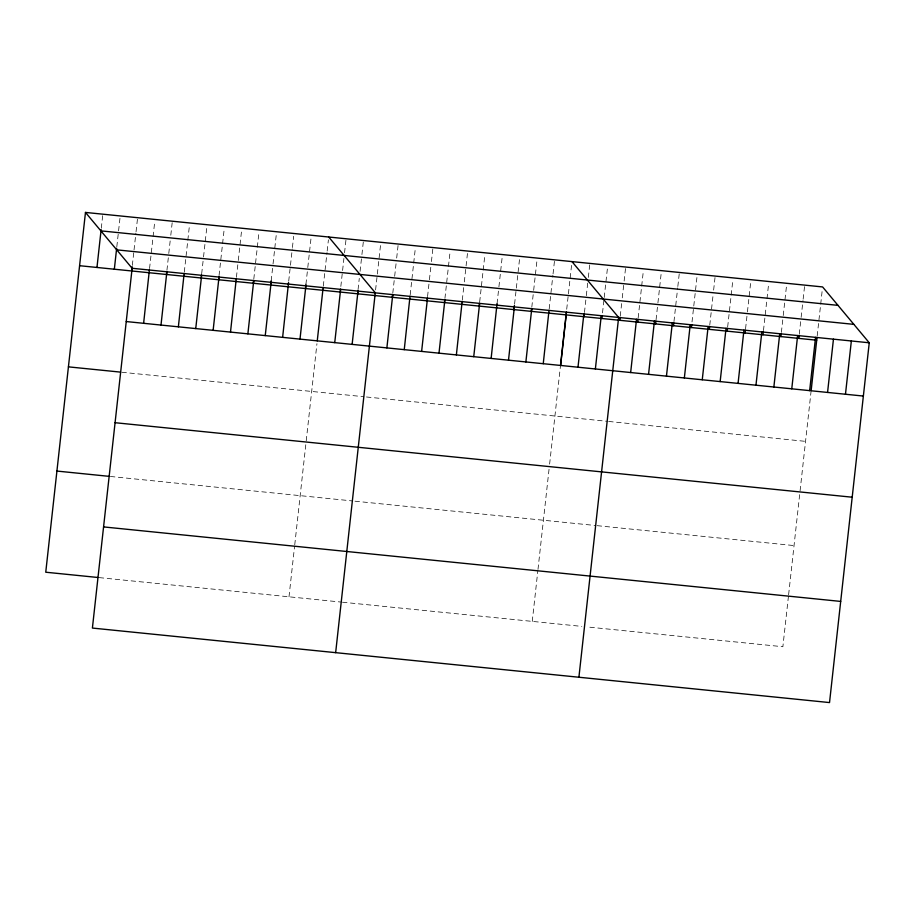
<?xml version="1.0" encoding="UTF-8"?>
<svg xmlns="http://www.w3.org/2000/svg" width="915" height="915" viewBox="0 0 915 915"><rect width="100%" height="100%" fill="white"/><g stroke="black" fill="none" stroke-linecap="round" stroke-linejoin="round"><path stroke-width="0.69" stroke-dasharray="4.58 3.43" d="M101.302 228.212L102.686 215.585M116.811 246.787L120.071 217.347M132.332 265.373L133.876 251.351M134.036 249.944L135.889 233.119M136.049 231.724L137.444 219.097M149.557 268.53L154.818 220.858M166.93 270.28L168.635 254.862M168.783 253.455L170.179 240.839M170.796 235.235L172.192 222.619M184.304 272.041L189.416 225.776M201.677 273.791L203.382 258.373M203.53 256.966L206.939 226.131M219.051 275.552L224.164 229.288M236.425 277.302L238.129 261.884M238.289 260.478L241.686 229.642M253.798 279.064L258.911 232.799M271.183 280.814L272.876 265.396M273.036 263.989L276.444 233.153M288.705 281.168L292.274 248.926M292.423 247.53L293.658 236.31M305.93 284.325L307.634 268.907M307.783 267.512L311.192 236.665M289.003 596.797L294.584 546.232M294.744 544.825L305.919 443.546M306.216 440.87L316.945 343.674M323.304 286.086L327.021 252.437M327.17 251.042L328.416 239.822M340.838 286.441L343.926 258.396M344.543 252.792L345.939 240.176M358.051 289.598L359.286 278.377M360.064 271.378L361.768 255.948M361.928 254.553L363.312 241.926M375.585 289.952L380.686 243.687M392.798 293.109L394.502 277.691M394.662 276.284L396.058 263.669M396.675 258.064L398.071 245.449M410.183 294.87L415.444 247.199M427.557 296.62L429.261 281.202M429.41 279.796L430.805 267.18M431.423 261.576L432.818 248.96M444.93 298.382L450.031 252.117M462.304 300.131L463.699 287.516M464.317 281.911L467.565 252.471M479.677 301.893L484.79 255.628M497.051 303.643L498.755 288.225M498.915 286.818L502.312 255.983M514.585 303.997L519.537 259.139M531.809 307.166L533.502 291.736M533.662 290.341L537.071 259.494M549.183 308.915L552.889 275.266M553.049 273.871L554.444 261.244M532.255 621.388L537.837 570.811M537.986 569.404L549.172 468.137M549.618 464.122L560.506 365.451M566.705 309.27L568.261 295.248M568.409 293.852L571.658 264.412M584.456 312.484L586.16 297.055M586.309 295.659L587.705 283.044M588.322 277.428L589.718 264.812M602.516 312.884L604.06 298.873M604.209 297.466L607.617 266.62M620.256 316.098L621.651 303.483M622.269 297.878L623.973 282.449M624.133 281.054L625.517 268.427M638.155 317.905L643.268 271.641M656.066 319.724L657.759 304.295M657.919 302.899L661.328 272.052M673.966 321.531L677.683 287.882M677.832 286.475L679.227 273.86M692.014 321.931L697.127 275.667M709.765 325.145L713.014 295.705M713.631 290.101L715.027 277.474M727.665 326.952L732.778 280.688M745.565 328.76L747.269 313.342M747.429 311.946L750.826 281.099M763.476 330.578L768.577 284.313M781.376 332.385L783.08 316.967M783.229 315.561L786.637 284.714M799.275 334.192L800.98 318.775M801.128 317.368L802.993 300.543M803.141 299.148L804.537 286.521M788.456 596.145L782.874 646.722L587.327 626.958M788.616 594.739L799.79 493.459M800.087 490.795L810.976 392.192M817.175 335.999L822.288 289.735M121.878 372.256L363.793 396.71M366.469 396.984L607.251 421.312M608.624 421.449L805.543 441.362M110.383 476.475L352.286 500.917M354.963 501.191L595.745 525.53M597.118 525.668L794.037 545.569M99.209 577.617L341.123 602.07M342.462 602.207L581.826 626.398"/><path stroke-width="1.37" d="M85.472 212.429L132.126 268.278L92.404 628.067L829.528 702.571L869.25 342.782L822.596 286.933L85.472 212.429L45.75 572.218L97.871 577.479M96.967 267.466L101.142 229.608M114.341 269.216L116.663 248.194M131.714 270.977L132.183 266.768M143.621 323.315L149.397 269.925M166.461 274.489L166.77 271.686M160.994 325.065L166.873 271.789M178.368 326.827L184.144 273.436M201.208 278L201.529 275.198M195.741 328.576L201.632 275.312M218.594 279.761L218.902 276.948M213.126 330.338L219.005 277.062M230.5 332.099L236.276 278.709M253.341 283.273L253.649 280.459M247.874 333.849L253.752 280.573M270.714 285.022L271.183 280.814M265.247 335.611L271.126 282.335M282.621 337.361L288.557 282.575M305.461 288.534L305.93 284.325M299.994 339.122L305.873 285.846M317.253 340.872L323.144 287.493M340.22 292.045L340.529 289.243M334.741 342.633L340.632 289.357M357.593 293.807L357.902 291.004M352.126 344.383L358.005 291.107M335.656 652.658L375.276 292.754M392.341 297.318L392.649 294.516M386.873 347.894L392.752 294.619M404.247 349.656L410.023 296.266M427.088 300.829L427.397 298.027M421.621 351.406L427.499 298.141M444.461 302.591L444.77 299.777M438.994 353.167L444.873 299.891M456.368 354.928L462.144 301.538M479.22 306.102L479.529 303.288M473.741 356.678L479.632 303.403M491.126 358.44L497.051 303.643M513.967 309.613L514.424 305.404M508.5 360.19L514.379 306.914M531.341 311.363L531.649 308.561M525.873 361.951L531.752 308.675M543.247 363.701L549.023 310.322M560.506 365.451L566.396 312.072M560.621 365.462L566.499 312.187M577.994 367.212L583.873 313.937M583.987 316.693L584.296 313.879M595.368 368.974L601.258 315.698M601.887 318.5L602.207 315.698M578.909 677.237L618.632 317.448L571.966 261.599M619.798 320.307L620.107 317.505M630.652 372.542L636.531 319.266M637.698 322.114L638.007 319.312M648.552 374.349L654.431 321.074M655.598 323.921L655.906 321.119M666.452 376.156L672.331 322.881M673.497 325.729L673.806 322.926M684.351 377.964L690.23 324.688M691.397 327.547L691.706 324.745M702.251 379.771L708.141 326.495M709.297 329.354L709.617 326.552M720.151 381.589L726.041 328.313M727.208 331.161L727.517 328.359M738.062 383.396L743.941 330.121M745.107 332.969L745.416 330.166M755.962 385.204L761.84 331.928M763.007 334.776L763.316 331.973M773.861 387.011L779.74 333.735M780.907 336.594L781.216 333.781M791.761 388.818L797.64 335.542M798.806 338.401L799.115 335.599M809.661 390.636L815.551 337.361M811.125 390.785L817.015 337.406M827.56 392.444L833.451 339.168M845.471 394.251L851.35 340.975M100.867 230.866L837.991 305.358M116.731 249.852L853.855 324.356M132.126 268.278L869.25 342.782M79.594 265.705L816.706 340.208M126.247 321.554L863.371 396.058M68.419 366.858L120.551 372.119M115.084 422.707L852.197 497.211M56.913 471.065L109.045 476.338M103.578 526.914L840.691 601.418M328.725 237.019L375.379 292.869"/></g></svg>
